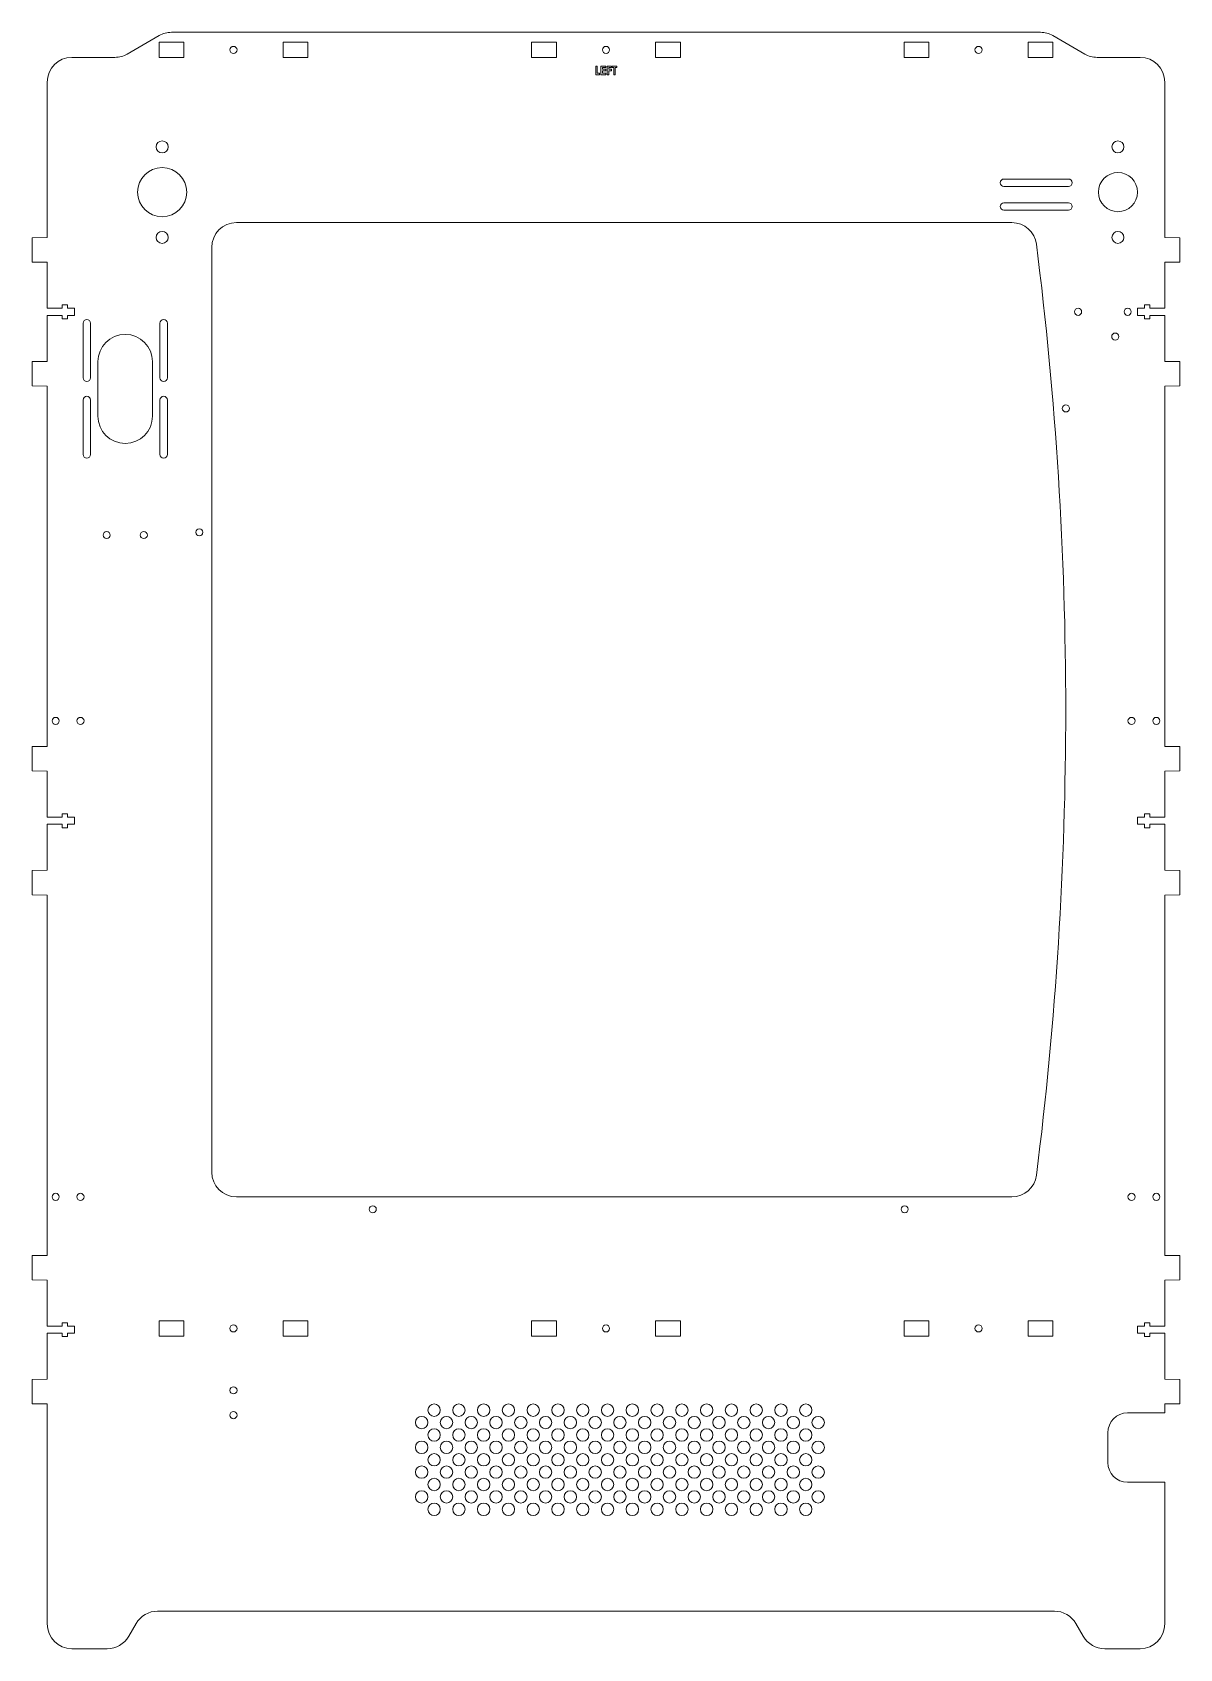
# Model space of a CAD drawing. Header units: millimetres. Extents: x -232 to 232, y 0 to 652.
import ezdxf

# ---------------------------------------------------------------- set-up
doc = ezdxf.new("R2010")
doc.units = ezdxf.units.MM

msp = doc.modelspace()

# ---------------------------------------------------------------- linework, layer by layer
at = {"color": 7, "linetype": 'Continuous', "lineweight": 15}
for p, q in [((175.35, 652.35), (-175.35, 652.35)), ((-180.35, 651.01), (-193.2, 643.59)), ((-180.35, 648.35), (-180.35, 642.15)), ((-170.35, 648.35), (-180.35, 648.35)), ((-170.35, 642.15), (-170.35, 648.35)), ((-120.35, 648.35), (-130.35, 648.35)), ((-130.35, 648.35), (-130.35, 642.15)), ((-120.35, 642.15), (-120.35, 648.35)), ((-20, 648.35), (-30, 648.35)), ((-30, 648.35), (-30, 642.15)), ((-20, 642.15), (-20, 648.35)), ((20, 642.15), (20, 648.35)), ((20, 648.35), (30, 648.35)), ((30, 648.35), (30, 642.15)), ((120.35, 642.15), (120.35, 648.35)), ((120.35, 648.35), (130.35, 648.35)), ((130.35, 648.35), (130.35, 642.15)), ((170.35, 642.15), (170.35, 648.35)), ((170.35, 648.35), (180.35, 648.35)), ((180.35, 651.01), (193.2, 643.59)), ((180.35, 648.35), (180.35, 642.15)), ((-198.2, 642.25), (-215.53, 642.25)), ((-180.35, 642.15), (-170.35, 642.15)), ((-130.35, 642.15), (-120.35, 642.15)), ((-30, 642.15), (-20, 642.15)), ((30, 642.15), (20, 642.15)), ((130.35, 642.15), (120.35, 642.15)), ((180.35, 642.15), (170.35, 642.15)), ((198.2, 642.25), (215.53, 642.25)), ((-4.17, 635.25), (-4.17, 638.75)), ((-4.17, 638.75), (-3.54, 638.75)), ((-2.56, 635.25), (-4.17, 635.25)), ((-3.54, 638.75), (-3.54, 635.88)), ((-3.54, 635.88), (-2.56, 635.88)), ((-2.56, 635.88), (-2.56, 635.25)), ((-2.02, 635.25), (-2.02, 638.75)), ((-2.02, 638.75), (-0.13, 638.75)), ((-0.13, 635.25), (-2.02, 635.25)), ((-0.13, 638.12), (-1.39, 638.12)), ((-1.39, 638.12), (-1.39, 637.45)), ((-1.39, 637.45), (-0.13, 637.45)), ((-0.13, 636.82), (-1.39, 636.82)), ((-1.39, 636.82), (-1.39, 635.88)), ((-1.39, 635.88), (-0.13, 635.88)), ((-0.13, 638.75), (-0.13, 638.12)), ((-0.13, 637.45), (-0.13, 636.82)), ((-0.13, 635.88), (-0.13, 635.25)), ((0.49, 635.25), (0.49, 638.75)), ((0.49, 638.75), (2.2, 638.75)), ((1.12, 635.25), (0.49, 635.25)), ((2.2, 638.12), (1.12, 638.12)), ((1.12, 638.12), (1.12, 637.45)), ((1.12, 637.45), (2.2, 637.45)), ((2.2, 636.82), (1.12, 636.82)), ((1.12, 636.82), (1.12, 635.25)), ((2.2, 638.75), (2.2, 638.12)), ((2.2, 637.45), (2.2, 636.82)), ((2.47, 638.12), (2.47, 638.75)), ((2.47, 638.75), (4.35, 638.75)), ((3.1, 638.12), (2.47, 638.12)), ((3.1, 635.25), (3.1, 638.12)), ((3.72, 635.25), (3.1, 635.25)), ((4.35, 638.12), (3.72, 638.12)), ((3.72, 638.12), (3.72, 635.25)), ((4.35, 638.75), (4.35, 638.12)), ((-225.53, 632.25), (-225.53, 569.55)), ((225.53, 632.25), (225.53, 569.55)), ((186.62, 593.15), (160.62, 593.15)), ((160.62, 590.15), (186.62, 590.15)), ((186.62, 583.55), (160.62, 583.55)), ((163.79, 575.55), (-149.12, 575.55)), ((160.62, 580.55), (186.62, 580.55)), ((-225.53, 569.55), (-231.53, 569.45)), ((-231.53, 569.45), (-231.53, 559.65)), ((231.53, 569.45), (225.53, 569.55)), ((231.53, 569.45), (231.53, 559.65)), ((-159.12, 565.55), (-159.12, 192.35)), ((-231.53, 559.65), (-225.53, 559.55)), ((-225.53, 559.55), (-225.53, 540.98)), ((225.53, 559.55), (231.53, 559.65)), ((225.53, 559.55), (225.53, 540.98)), ((-219.53, 540.98), (-219.53, 542.35)), ((-219.53, 542.35), (-217.32, 542.35)), ((-217.32, 542.35), (-217.32, 540.98)), ((217.32, 542.35), (217.32, 540.98)), ((219.53, 542.35), (217.32, 542.35)), ((219.53, 540.98), (219.53, 542.35)), ((-225.53, 540.98), (-219.53, 540.98)), ((-219.53, 538.12), (-225.53, 538.12)), ((-225.53, 538.12), (-225.53, 519.55)), ((-219.53, 536.75), (-219.53, 538.12)), ((-217.32, 536.75), (-219.53, 536.75)), ((-217.32, 540.98), (-214.53, 540.98)), ((-214.53, 538.12), (-217.32, 538.12)), ((-217.32, 538.12), (-217.32, 536.75)), ((-214.53, 540.98), (-214.53, 538.12)), ((-211.03, 534.95), (-211.03, 512.95)), ((-208.03, 512.95), (-208.03, 534.95)), ((-180.03, 534.95), (-180.03, 512.95)), ((-177.03, 512.95), (-177.03, 534.95)), ((214.53, 540.98), (214.53, 538.12)), ((217.32, 540.98), (214.53, 540.98)), ((214.53, 538.12), (217.32, 538.12)), ((217.32, 538.12), (217.32, 536.75)), ((217.32, 536.75), (219.53, 536.75)), ((225.53, 540.98), (219.53, 540.98)), ((219.53, 538.12), (225.53, 538.12)), ((219.53, 536.75), (219.53, 538.12)), ((225.53, 538.12), (225.53, 519.55)), ((-225.53, 519.55), (-231.53, 519.45)), ((-231.53, 519.45), (-231.53, 509.65)), ((-205.03, 519.45), (-205.03, 497.45)), ((-183.03, 497.45), (-183.03, 519.45)), ((231.53, 519.45), (225.53, 519.55)), ((231.53, 519.45), (231.53, 509.65)), ((-231.53, 509.65), (-225.53, 509.55)), ((-225.53, 509.55), (-225.53, 364.15)), ((225.53, 509.55), (231.53, 509.65)), ((225.53, 509.55), (225.53, 364.15)), ((-211.03, 503.95), (-211.03, 481.95)), ((-208.03, 481.95), (-208.03, 503.95)), ((-180.03, 503.95), (-180.03, 481.95)), ((-177.03, 481.95), (-177.03, 503.95)), ((-225.53, 364.15), (-231.53, 364.05)), ((-231.53, 364.05), (-231.53, 354.25)), ((231.53, 364.05), (225.53, 364.15)), ((231.53, 364.05), (231.53, 354.25)), ((-231.53, 354.25), (-225.53, 354.15)), ((-225.53, 354.15), (-225.53, 335.57)), ((225.53, 354.15), (231.53, 354.25)), ((225.53, 354.15), (225.53, 335.57)), ((-225.53, 335.57), (-219.53, 335.57)), ((-219.53, 332.73), (-225.53, 332.73)), ((-225.53, 332.73), (-225.53, 314.15)), ((-219.53, 335.57), (-219.53, 336.95)), ((-219.53, 336.95), (-217.32, 336.95)), ((-219.53, 331.35), (-219.53, 332.73)), ((-217.32, 336.95), (-217.32, 335.57)), ((-217.32, 335.57), (-214.53, 335.57)), ((-214.53, 332.73), (-217.32, 332.73)), ((-217.32, 332.73), (-217.32, 331.35)), ((-214.53, 335.57), (-214.53, 332.73)), ((214.53, 335.57), (214.53, 332.73)), ((217.32, 335.57), (214.53, 335.57)), ((214.53, 332.73), (217.32, 332.73)), ((217.32, 336.95), (217.32, 335.57)), ((219.53, 336.95), (217.32, 336.95)), ((217.32, 332.73), (217.32, 331.35)), ((219.53, 335.57), (219.53, 336.95)), ((225.53, 335.57), (219.53, 335.57)), ((219.53, 332.73), (225.53, 332.73)), ((219.53, 331.35), (219.53, 332.73)), ((225.53, 332.73), (225.53, 314.15)), ((-217.32, 331.35), (-219.53, 331.35)), ((217.32, 331.35), (219.53, 331.35)), ((-225.53, 314.15), (-231.53, 314.05)), ((-231.53, 314.05), (-231.53, 304.25)), ((231.53, 314.05), (225.53, 314.15)), ((231.53, 314.05), (231.53, 304.25)), ((-231.53, 304.25), (-225.53, 304.15)), ((-225.53, 304.15), (-225.53, 158.75)), ((225.53, 304.15), (231.53, 304.25)), ((225.53, 304.15), (225.53, 158.75)), ((-149.12, 182.35), (163.79, 182.35)), ((-225.53, 158.75), (-231.53, 158.65)), ((-231.53, 158.65), (-231.53, 148.85)), ((231.53, 158.65), (225.53, 158.75)), ((231.53, 158.65), (231.53, 148.85)), ((-231.53, 148.85), (-225.53, 148.75)), ((-225.53, 148.75), (-225.53, 130.18)), ((225.53, 148.75), (231.53, 148.85)), ((225.53, 148.75), (225.53, 130.18)), ((-219.53, 130.18), (-219.53, 131.55)), ((-219.53, 131.55), (-217.32, 131.55)), ((-217.32, 131.55), (-217.32, 130.18)), ((-170.35, 132.35), (-180.35, 132.35)), ((-180.35, 132.35), (-180.35, 126.15)), ((-170.35, 126.15), (-170.35, 132.35)), ((-120.35, 132.35), (-130.35, 132.35)), ((-130.35, 132.35), (-130.35, 126.15)), ((-120.35, 126.15), (-120.35, 132.35)), ((-20, 132.35), (-30, 132.35)), ((-30, 132.35), (-30, 126.15)), ((-20, 126.15), (-20, 132.35)), ((20, 126.15), (20, 132.35)), ((20, 132.35), (30, 132.35)), ((30, 132.35), (30, 126.15)), ((120.35, 126.15), (120.35, 132.35)), ((120.35, 132.35), (130.35, 132.35)), ((130.35, 132.35), (130.35, 126.15)), ((170.35, 126.15), (170.35, 132.35)), ((170.35, 132.35), (180.35, 132.35)), ((180.35, 132.35), (180.35, 126.15)), ((217.32, 131.55), (217.32, 130.18)), ((219.53, 131.55), (217.32, 131.55)), ((219.53, 130.18), (219.53, 131.55)), ((-225.53, 130.18), (-219.53, 130.18)), ((-219.53, 127.33), (-225.53, 127.33)), ((-225.53, 127.33), (-225.53, 108.75)), ((-219.53, 125.95), (-219.53, 127.33)), ((-217.32, 125.95), (-219.53, 125.95)), ((-217.32, 130.18), (-214.53, 130.18)), ((-214.53, 127.33), (-217.32, 127.33)), ((-217.32, 127.33), (-217.32, 125.95)), ((-214.53, 130.18), (-214.53, 127.33)), ((-180.35, 126.15), (-170.35, 126.15)), ((-130.35, 126.15), (-120.35, 126.15)), ((-30, 126.15), (-20, 126.15)), ((30, 126.15), (20, 126.15)), ((130.35, 126.15), (120.35, 126.15)), ((180.35, 126.15), (170.35, 126.15)), ((214.53, 130.18), (214.53, 127.33)), ((217.32, 130.18), (214.53, 130.18)), ((214.53, 127.33), (217.32, 127.33)), ((217.32, 127.33), (217.32, 125.95)), ((217.32, 125.95), (219.53, 125.95)), ((225.53, 130.18), (219.53, 130.18)), ((219.53, 127.33), (225.53, 127.33)), ((219.53, 125.95), (219.53, 127.33)), ((225.53, 127.33), (225.53, 108.75)), ((-225.53, 108.75), (-231.53, 108.65)), ((-231.53, 108.65), (-231.53, 98.85)), ((231.53, 108.65), (225.53, 108.75)), ((231.53, 108.65), (231.53, 98.85)), ((-231.53, 98.85), (-225.53, 98.75)), ((-225.53, 98.75), (-225.53, 10)), ((225.53, 98.75), (231.53, 98.85)), ((225.53, 98.75), (225.53, 95.15)), ((225.53, 95.15), (210.53, 95.15)), ((202.53, 87.15), (202.53, 75.15)), ((210.53, 67.15), (225.53, 67.15)), ((225.53, 67.15), (225.53, 10)), ((-181, 15.15), (181, 15.15)), ((-192.64, 5), (-189.66, 10.15)), ((192.64, 5), (189.66, 10.15)), ((-215.53, 0), (-201.3, 0)), ((215.53, 0), (201.3, 0))]:
    msp.add_line(p, q, dxfattribs=at)
for centre, radius in [((-150.35, 645.25), 1.43), ((0, 645.25), 1.43), ((150.35, 645.25), 1.43), ((-179.12, 606.1), 2.43), ((206.62, 606.1), 2.43), ((-179.12, 587.85), 9.9), ((206.62, 587.85), 7.9), ((-179.12, 569.6), 2.43), ((206.62, 569.6), 2.43), ((190.53, 539.55), 1.43), ((210.53, 539.55), 1.43), ((205.53, 529.55), 1.43), ((185.59, 500.55), 1.43), ((-201.53, 449.45), 1.43), ((-186.53, 449.45), 1.43), ((-164.12, 450.55), 1.43), ((-222.1, 374.45), 1.43), ((-212.1, 374.45), 1.43), ((212.1, 374.45), 1.43), ((222.1, 374.45), 1.43), ((-222.1, 182.35), 1.43), ((-212.1, 182.35), 1.43), ((212.1, 182.35), 1.43), ((222.1, 182.35), 1.43), ((-94.12, 177.35), 1.42), ((120.53, 177.35), 1.42), ((-150.35, 129.25), 1.43), ((0, 129.25), 1.43), ((150.35, 129.25), 1.43), ((-150.35, 104.25), 1.43), ((-69.38, 96.25), 2.5), ((-59.38, 96.25), 2.5), ((-49.38, 96.25), 2.5), ((-39.38, 96.25), 2.5), ((-29.38, 96.25), 2.5), ((-19.38, 96.25), 2.5), ((-9.38, 96.25), 2.5), ((0.62, 96.25), 2.5), ((10.62, 96.25), 2.5), ((20.62, 96.25), 2.5), ((30.62, 96.25), 2.5), ((40.62, 96.25), 2.5), ((50.62, 96.25), 2.5), ((60.62, 96.25), 2.5), ((70.62, 96.25), 2.5), ((80.62, 96.25), 2.5), ((-150.35, 94.25), 1.43), ((-74.38, 91.25), 2.5), ((-64.38, 91.25), 2.5), ((-54.38, 91.25), 2.5), ((-44.38, 91.25), 2.5), ((-34.38, 91.25), 2.5), ((-24.38, 91.25), 2.5), ((-14.38, 91.25), 2.5), ((-4.38, 91.25), 2.5), ((5.62, 91.25), 2.5), ((15.62, 91.25), 2.5), ((25.62, 91.25), 2.5), ((35.62, 91.25), 2.5), ((45.62, 91.25), 2.5), ((55.62, 91.25), 2.5), ((65.62, 91.25), 2.5), ((75.62, 91.25), 2.5), ((85.62, 91.25), 2.5), ((-69.38, 86.25), 2.5), ((-59.38, 86.25), 2.5), ((-49.38, 86.25), 2.5), ((-39.38, 86.25), 2.5), ((-29.38, 86.25), 2.5), ((-19.38, 86.25), 2.5), ((-9.38, 86.25), 2.5), ((0.62, 86.25), 2.5), ((10.62, 86.25), 2.5), ((20.62, 86.25), 2.5), ((30.62, 86.25), 2.5), ((40.62, 86.25), 2.5), ((50.62, 86.25), 2.5), ((60.62, 86.25), 2.5), ((70.62, 86.25), 2.5), ((80.62, 86.25), 2.5), ((-74.38, 81.25), 2.5), ((-69.38, 76.25), 2.5), ((-64.38, 81.25), 2.5), ((-59.38, 76.25), 2.5), ((-54.38, 81.25), 2.5), ((-49.38, 76.25), 2.5), ((-44.38, 81.25), 2.5), ((-39.38, 76.25), 2.5), ((-34.38, 81.25), 2.5), ((-29.38, 76.25), 2.5), ((-24.38, 81.25), 2.5), ((-19.38, 76.25), 2.5), ((-14.38, 81.25), 2.5), ((-9.38, 76.25), 2.5), ((-4.38, 81.25), 2.5), ((0.62, 76.25), 2.5), ((5.62, 81.25), 2.5), ((10.62, 76.25), 2.5), ((15.62, 81.25), 2.5), ((20.62, 76.25), 2.5), ((25.62, 81.25), 2.5), ((30.62, 76.25), 2.5), ((35.62, 81.25), 2.5), ((40.62, 76.25), 2.5), ((45.62, 81.25), 2.5), ((50.62, 76.25), 2.5), ((55.62, 81.25), 2.5), ((60.62, 76.25), 2.5), ((65.62, 81.25), 2.5), ((70.62, 76.25), 2.5), ((75.62, 81.25), 2.5), ((80.62, 76.25), 2.5), ((85.62, 81.25), 2.5), ((-74.38, 71.25), 2.5), ((-64.38, 71.25), 2.5), ((-54.38, 71.25), 2.5), ((-44.38, 71.25), 2.5), ((-34.38, 71.25), 2.5), ((-24.38, 71.25), 2.5), ((-14.38, 71.25), 2.5), ((-4.38, 71.25), 2.5), ((5.62, 71.25), 2.5), ((15.62, 71.25), 2.5), ((25.62, 71.25), 2.5), ((35.62, 71.25), 2.5), ((45.62, 71.25), 2.5), ((55.62, 71.25), 2.5), ((65.62, 71.25), 2.5), ((75.62, 71.25), 2.5), ((85.62, 71.25), 2.5), ((-69.38, 66.25), 2.5), ((-59.38, 66.25), 2.5), ((-49.38, 66.25), 2.5), ((-39.38, 66.25), 2.5), ((-29.38, 66.25), 2.5), ((-19.38, 66.25), 2.5), ((-9.38, 66.25), 2.5), ((0.62, 66.25), 2.5), ((10.62, 66.25), 2.5), ((20.62, 66.25), 2.5), ((30.62, 66.25), 2.5), ((40.62, 66.25), 2.5), ((50.62, 66.25), 2.5), ((60.62, 66.25), 2.5), ((70.62, 66.25), 2.5), ((80.62, 66.25), 2.5), ((-74.38, 61.25), 2.5), ((-69.38, 56.25), 2.5), ((-64.38, 61.25), 2.5), ((-59.38, 56.25), 2.5), ((-54.38, 61.25), 2.5), ((-49.38, 56.25), 2.5), ((-44.38, 61.25), 2.5), ((-39.38, 56.25), 2.5), ((-34.38, 61.25), 2.5), ((-29.38, 56.25), 2.5), ((-24.38, 61.25), 2.5), ((-19.38, 56.25), 2.5), ((-14.38, 61.25), 2.5), ((-9.38, 56.25), 2.5), ((-4.38, 61.25), 2.5), ((0.62, 56.25), 2.5), ((5.62, 61.25), 2.5), ((10.62, 56.25), 2.5), ((15.62, 61.25), 2.5), ((20.62, 56.25), 2.5), ((25.62, 61.25), 2.5), ((30.62, 56.25), 2.5), ((35.62, 61.25), 2.5), ((40.62, 56.25), 2.5), ((45.62, 61.25), 2.5), ((50.62, 56.25), 2.5), ((55.62, 61.25), 2.5), ((60.62, 56.25), 2.5), ((65.62, 61.25), 2.5), ((70.62, 56.25), 2.5), ((75.62, 61.25), 2.5), ((80.62, 56.25), 2.5), ((85.62, 61.25), 2.5)]:
    msp.add_circle(centre, radius, dxfattribs=at)
for centre, radius, start, end in [((-175.35, 642.35), 10, 90, 120), ((175.35, 642.35), 10, 60, 90), ((-215.53, 632.25), 10, 90, 180), ((-198.2, 652.25), 10, 270, 300), ((198.2, 652.25), 10, 240, 270), ((215.53, 632.25), 10, 0, 90), ((160.62, 591.65), 1.5, 90, 270), ((186.62, 591.65), 1.5, 270, 90), ((160.62, 582.05), 1.5, 90, 270), ((186.62, 582.05), 1.5, 270, 90), ((-149.12, 565.55), 10, 90, 180), ((163.79, 565.55), 10, 7.19432, 90), ((-1314.47, 378.95), 1500, 352.80568, 7.19432), ((-209.53, 534.95), 1.5, 0, 180), ((-178.53, 534.95), 1.5, 0, 180), ((-194.03, 519.45), 11, 0, 180), ((-209.53, 512.95), 1.5, 180, 0), ((-178.53, 512.95), 1.5, 180, 0), ((-209.53, 503.95), 1.5, 0, 180), ((-178.53, 503.95), 1.5, 360, 180), ((-194.03, 497.45), 11, 180, 0), ((-209.53, 481.95), 1.5, 180, 0), ((-178.53, 481.95), 1.5, 180, 0), ((-149.12, 192.35), 10, 180, 270), ((163.79, 192.35), 10, 270, 352.80568), ((210.53, 87.15), 8, 90, 180), ((210.53, 75.15), 8, 180, 270), ((-181, 5.15), 10, 90, 150), ((181, 5.15), 10, 30, 90), ((-215.53, 10), 10, 180, 270), ((215.53, 10), 10, 270, 0), ((-201.3, 10), 10, 270, 330), ((201.3, 10), 10, 210, 270)]:
    msp.add_arc(centre, radius, start, end, dxfattribs=at)

doc.saveas('drawing.dxf')
